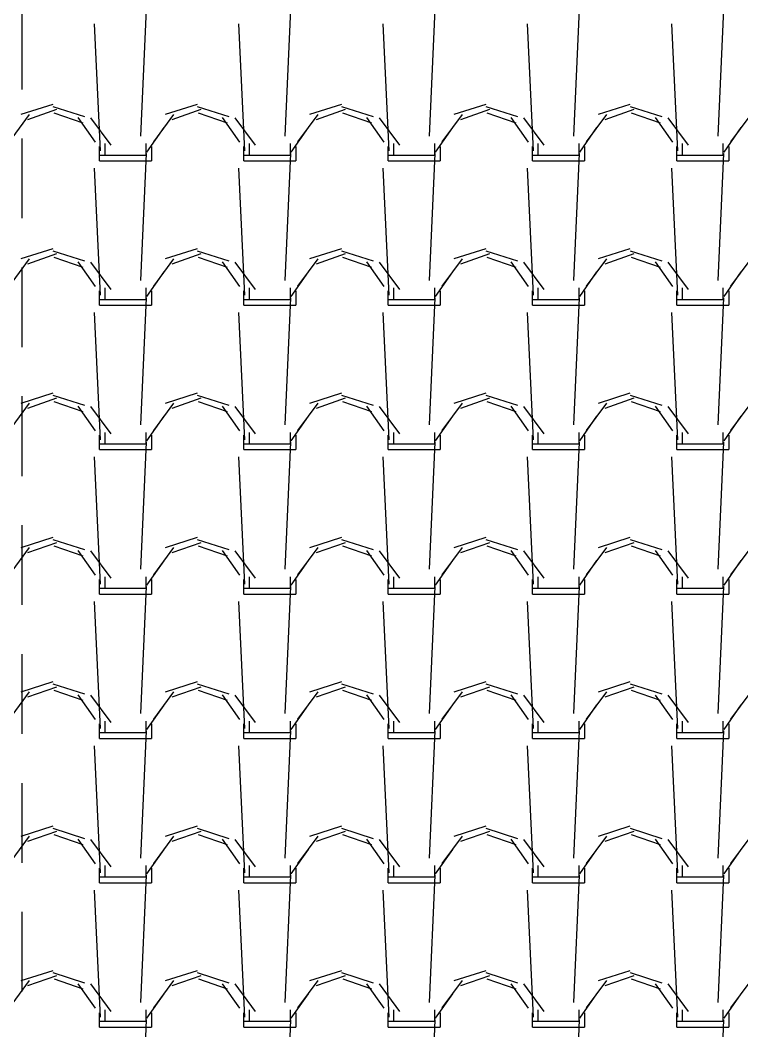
# Model space of a CAD drawing. Header units: millimetres. Extents: x 3923 to 4007, y 744 to 863.
# Drawn here: x 3930.098 to 3931.358, y 832.683 to 834.447 of the extents above; entities that cross this region are included whole.
import ezdxf

# ---------------------------------------------------------------- set-up
doc = ezdxf.new("R2010")
doc.units = ezdxf.units.MM
doc.linetypes.add('HIDDEN2', pattern=[0.1875, 0.125, -0.0625])
doc.layers.add('-HIDRO', color=8, linetype='Continuous')

msp = doc.modelspace()

# ---------------------------------------------------------------- linework, layer by layer
at = {"layer": '-HIDRO', "linetype": 'HIDDEN2'}
for p in [(3930.1011, 843.6907), (3930.1011, 838.0515)]:
    msp.add_line(p, (3930.1011, 832.1715), dxfattribs=at)
at = {"layer": '-HIDRO', "linetype": 'Continuous'}
for p, q in [((3930.3089, 834.2448), (3930.319, 834.4666)), ((3930.5609, 834.2448), (3930.571, 834.4666)), ((3930.8129, 834.2448), (3930.823, 834.4666)), ((3931.065, 834.2448), (3931.075, 834.4666)), ((3931.317, 834.2448), (3931.327, 834.4666)), ((3930.2382, 834.219), (3930.2282, 834.4408)), ((3930.4902, 834.219), (3930.4802, 834.4408)), ((3930.7423, 834.219), (3930.7322, 834.4408)), ((3930.9943, 834.219), (3930.9842, 834.4408)), ((3931.2463, 834.219), (3931.2362, 834.4408)), ((3930.155, 834.3001), (3930.0996, 834.2824)), ((3930.407, 834.3001), (3930.3516, 834.2824)), ((3930.659, 834.3001), (3930.6036, 834.2824)), ((3930.911, 834.3001), (3930.8556, 834.2824)), ((3931.163, 834.3001), (3931.1076, 834.2824)), ((3930.114, 834.2829), (3930.0787, 834.235)), ((3930.1616, 834.2912), (3930.1112, 834.2735)), ((3930.2111, 834.2785), (3930.1556, 834.2961)), ((3930.2082, 834.2676), (3930.1578, 834.2852)), ((3930.366, 834.2829), (3930.3307, 834.235)), ((3930.4135, 834.2912), (3930.3631, 834.2735)), ((3930.4631, 834.2785), (3930.4076, 834.2961)), ((3930.4602, 834.2676), (3930.4098, 834.2852)), ((3930.618, 834.2829), (3930.5827, 834.235)), ((3930.6655, 834.2912), (3930.6151, 834.2735)), ((3930.7151, 834.2785), (3930.6596, 834.2961)), ((3930.7122, 834.2676), (3930.6618, 834.2852)), ((3930.87, 834.2829), (3930.8347, 834.235)), ((3930.9175, 834.2912), (3930.8671, 834.2735)), ((3930.9671, 834.2785), (3930.9116, 834.2961)), ((3930.9642, 834.2676), (3930.9138, 834.2852)), ((3931.1219, 834.2829), (3931.0867, 834.235)), ((3931.1695, 834.2912), (3931.1191, 834.2735)), ((3931.2191, 834.2785), (3931.1636, 834.2961)), ((3931.2162, 834.2676), (3931.1658, 834.2852)), ((3931.3739, 834.2829), (3931.3387, 834.235)), ((3930.2297, 834.2345), (3930.1994, 834.2774)), ((3930.2569, 834.2291), (3930.2217, 834.277)), ((3930.4817, 834.2345), (3930.4514, 834.2773)), ((3930.5089, 834.2291), (3930.4737, 834.277)), ((3930.7337, 834.2345), (3930.7034, 834.2773)), ((3930.7609, 834.2291), (3930.7257, 834.277)), ((3930.9857, 834.2345), (3930.9554, 834.2773)), ((3931.0129, 834.2291), (3930.9777, 834.277)), ((3931.2377, 834.2345), (3931.2074, 834.2773)), ((3931.2649, 834.2291), (3931.2297, 834.277)), ((3930.3488, 834.2598), (3930.3186, 834.217)), ((3930.6008, 834.2598), (3930.5706, 834.217)), ((3930.8528, 834.2598), (3930.8226, 834.217)), ((3931.1048, 834.2598), (3931.0746, 834.217)), ((3931.3568, 834.2599), (3931.3266, 834.217)), ((3930.2367, 834.2016), (3930.2367, 834.2268)), ((3930.2468, 834.2117), (3930.2468, 834.2318)), ((3930.3174, 834.2318), (3930.3174, 834.2117)), ((3930.3274, 834.2268), (3930.3274, 834.2016)), ((3930.4887, 834.2016), (3930.4887, 834.2268)), ((3930.4988, 834.2117), (3930.4988, 834.2318)), ((3930.5694, 834.2318), (3930.5694, 834.2117)), ((3930.5794, 834.2268), (3930.5794, 834.2016)), ((3930.7407, 834.2016), (3930.7407, 834.2268)), ((3930.7508, 834.2117), (3930.7508, 834.2318)), ((3930.8214, 834.2318), (3930.8214, 834.2117)), ((3930.8314, 834.2268), (3930.8314, 834.2016)), ((3930.9927, 834.2016), (3930.9927, 834.2268)), ((3931.0028, 834.2117), (3931.0028, 834.2318)), ((3931.0734, 834.2318), (3931.0734, 834.2117)), ((3931.0834, 834.2268), (3931.0834, 834.2016)), ((3931.2447, 834.2016), (3931.2447, 834.2268)), ((3931.2548, 834.2117), (3931.2548, 834.2318)), ((3931.3254, 834.2318), (3931.3254, 834.2117)), ((3931.3354, 834.2268), (3931.3354, 834.2016)), ((3930.2367, 834.2117), (3930.2468, 834.2117)), ((3930.2468, 834.2117), (3930.3174, 834.2117)), ((3930.3089, 833.9928), (3930.319, 834.2146)), ((3930.4887, 834.2117), (3930.4988, 834.2117)), ((3930.4988, 834.2117), (3930.5694, 834.2117)), ((3930.5609, 833.9928), (3930.571, 834.2146)), ((3930.7407, 834.2117), (3930.7508, 834.2117)), ((3930.7508, 834.2117), (3930.8214, 834.2117)), ((3930.8129, 833.9928), (3930.823, 834.2146)), ((3930.9927, 834.2117), (3931.0028, 834.2117)), ((3931.0028, 834.2117), (3931.0734, 834.2117)), ((3931.065, 833.9928), (3931.075, 834.2146)), ((3931.2447, 834.2117), (3931.2548, 834.2117)), ((3931.2548, 834.2117), (3931.3254, 834.2117)), ((3931.317, 833.9928), (3931.327, 834.2146)), ((3930.2367, 834.2016), (3930.2468, 834.2016)), ((3930.2468, 834.2016), (3930.3274, 834.2016)), ((3930.4887, 834.2016), (3930.4988, 834.2016)), ((3930.4988, 834.2016), (3930.5794, 834.2016)), ((3930.7407, 834.2016), (3930.7508, 834.2016)), ((3930.7508, 834.2016), (3930.8314, 834.2016)), ((3930.9927, 834.2016), (3931.0028, 834.2016)), ((3931.0028, 834.2016), (3931.0834, 834.2016)), ((3931.2447, 834.2016), (3931.2548, 834.2016)), ((3931.2548, 834.2016), (3931.3354, 834.2016)), ((3930.2382, 833.967), (3930.2282, 834.1888)), ((3930.4902, 833.967), (3930.4802, 834.1888)), ((3930.7423, 833.967), (3930.7322, 834.1888)), ((3930.9943, 833.967), (3930.9842, 834.1888)), ((3931.2463, 833.967), (3931.2362, 834.1888)), ((3930.155, 834.0481), (3930.0996, 834.0304)), ((3930.1615, 834.0392), (3930.1111, 834.0215)), ((3930.2111, 834.0265), (3930.1556, 834.0441)), ((3930.2082, 834.0156), (3930.1578, 834.0332)), ((3930.407, 834.0481), (3930.3516, 834.0304)), ((3930.4135, 834.0392), (3930.3631, 834.0215)), ((3930.4631, 834.0265), (3930.4076, 834.0441)), ((3930.4602, 834.0156), (3930.4098, 834.0332)), ((3930.659, 834.0481), (3930.6036, 834.0304)), ((3930.6655, 834.0392), (3930.6151, 834.0215)), ((3930.7151, 834.0265), (3930.6596, 834.0441)), ((3930.7122, 834.0156), (3930.6618, 834.0332)), ((3930.911, 834.0481), (3930.8556, 834.0304)), ((3930.9175, 834.0392), (3930.8671, 834.0215)), ((3930.9671, 834.0265), (3930.9116, 834.0441)), ((3930.9642, 834.0156), (3930.9138, 834.0332)), ((3931.163, 834.0481), (3931.1076, 834.0304)), ((3931.1695, 834.0392), (3931.1191, 834.0215)), ((3931.2191, 834.0265), (3931.1636, 834.0441)), ((3931.2162, 834.0156), (3931.1658, 834.0332)), ((3930.114, 834.0309), (3930.0787, 833.983)), ((3930.2297, 833.9825), (3930.1994, 834.0254)), ((3930.2569, 833.9771), (3930.2217, 834.025)), ((3930.366, 834.0309), (3930.3307, 833.983)), ((3930.4817, 833.9825), (3930.4514, 834.0254)), ((3930.5089, 833.9771), (3930.4737, 834.025)), ((3930.618, 834.0309), (3930.5827, 833.983)), ((3930.7337, 833.9825), (3930.7034, 834.0253)), ((3930.7609, 833.9771), (3930.7257, 834.025)), ((3930.8699, 834.0309), (3930.8347, 833.983)), ((3930.9857, 833.9825), (3930.9554, 834.0253)), ((3931.0129, 833.9771), (3930.9777, 834.025)), ((3931.1219, 834.0309), (3931.0867, 833.983)), ((3931.2377, 833.9825), (3931.2074, 834.0253)), ((3931.2649, 833.9771), (3931.2297, 834.025)), ((3931.3739, 834.0309), (3931.3387, 833.983)), ((3930.3488, 834.0078), (3930.3186, 833.965)), ((3930.6008, 834.0078), (3930.5706, 833.965)), ((3930.8528, 834.0078), (3930.8226, 833.965)), ((3931.1048, 834.0079), (3931.0746, 833.965)), ((3931.3568, 834.0079), (3931.3266, 833.965)), ((3930.2468, 833.9597), (3930.2468, 833.9798)), ((3930.3174, 833.9798), (3930.3174, 833.9597)), ((3930.4988, 833.9597), (3930.4988, 833.9798)), ((3930.5694, 833.9798), (3930.5694, 833.9597)), ((3930.7508, 833.9597), (3930.7508, 833.9798)), ((3930.8214, 833.9798), (3930.8214, 833.9597)), ((3931.0028, 833.9597), (3931.0028, 833.9798)), ((3931.0734, 833.9798), (3931.0734, 833.9597)), ((3931.2548, 833.9597), (3931.2548, 833.9798)), ((3931.3254, 833.9798), (3931.3254, 833.9597)), ((3930.2367, 833.9496), (3930.2367, 833.9748)), ((3930.3089, 833.7408), (3930.319, 833.9626)), ((3930.3274, 833.9748), (3930.3274, 833.9496)), ((3930.4887, 833.9496), (3930.4887, 833.9748)), ((3930.5609, 833.7408), (3930.571, 833.9626)), ((3930.5794, 833.9748), (3930.5794, 833.9496)), ((3930.7407, 833.9496), (3930.7407, 833.9748)), ((3930.8129, 833.7408), (3930.823, 833.9626)), ((3930.8314, 833.9748), (3930.8314, 833.9496)), ((3930.9927, 833.9496), (3930.9927, 833.9748)), ((3931.065, 833.7408), (3931.075, 833.9626)), ((3931.0834, 833.9748), (3931.0834, 833.9496)), ((3931.2447, 833.9496), (3931.2447, 833.9748)), ((3931.317, 833.7408), (3931.327, 833.9626)), ((3931.3354, 833.9748), (3931.3354, 833.9496)), ((3930.2367, 833.9597), (3930.2468, 833.9597)), ((3930.2367, 833.9496), (3930.2468, 833.9496)), ((3930.2468, 833.9597), (3930.3174, 833.9597)), ((3930.2468, 833.9496), (3930.3274, 833.9496)), ((3930.4887, 833.9597), (3930.4988, 833.9597)), ((3930.4887, 833.9496), (3930.4988, 833.9496)), ((3930.4988, 833.9597), (3930.5694, 833.9597)), ((3930.4988, 833.9496), (3930.5794, 833.9496)), ((3930.7407, 833.9597), (3930.7508, 833.9597)), ((3930.7407, 833.9496), (3930.7508, 833.9496)), ((3930.7508, 833.9597), (3930.8214, 833.9597)), ((3930.7508, 833.9496), (3930.8314, 833.9496)), ((3930.9927, 833.9597), (3931.0028, 833.9597)), ((3930.9927, 833.9496), (3931.0028, 833.9496)), ((3931.0028, 833.9597), (3931.0734, 833.9597)), ((3931.0028, 833.9496), (3931.0834, 833.9496)), ((3931.2447, 833.9597), (3931.2548, 833.9597)), ((3931.2447, 833.9496), (3931.2548, 833.9496)), ((3931.2548, 833.9597), (3931.3254, 833.9597)), ((3931.2548, 833.9496), (3931.3354, 833.9496)), ((3930.2382, 833.715), (3930.2282, 833.9368)), ((3930.4902, 833.715), (3930.4802, 833.9368)), ((3930.7423, 833.715), (3930.7322, 833.9368)), ((3930.9943, 833.715), (3930.9842, 833.9368)), ((3931.2463, 833.715), (3931.2362, 833.9368)), ((3930.155, 833.7961), (3930.0996, 833.7784)), ((3930.1615, 833.7872), (3930.1111, 833.7695)), ((3930.2111, 833.7745), (3930.1556, 833.7921)), ((3930.407, 833.7961), (3930.3516, 833.7784)), ((3930.4135, 833.7872), (3930.3631, 833.7695)), ((3930.4631, 833.7745), (3930.4076, 833.7921)), ((3930.659, 833.7961), (3930.6036, 833.7784)), ((3930.6655, 833.7872), (3930.6151, 833.7695)), ((3930.7151, 833.7745), (3930.6596, 833.7921)), ((3930.911, 833.7961), (3930.8556, 833.7784)), ((3930.9175, 833.7872), (3930.8671, 833.7695)), ((3930.9671, 833.7745), (3930.9116, 833.7921)), ((3931.163, 833.7961), (3931.1076, 833.7784)), ((3931.1695, 833.7872), (3931.1191, 833.7695)), ((3931.2191, 833.7745), (3931.1636, 833.7921)), ((3930.114, 833.7789), (3930.0787, 833.731)), ((3930.2082, 833.7636), (3930.1578, 833.7812)), ((3930.2297, 833.7305), (3930.1994, 833.7734)), ((3930.2569, 833.7251), (3930.2217, 833.773)), ((3930.366, 833.7789), (3930.3307, 833.731)), ((3930.4602, 833.7636), (3930.4098, 833.7812)), ((3930.4817, 833.7305), (3930.4514, 833.7734)), ((3930.5089, 833.7251), (3930.4737, 833.773)), ((3930.6179, 833.7789), (3930.5827, 833.731)), ((3930.7122, 833.7636), (3930.6618, 833.7812)), ((3930.7337, 833.7305), (3930.7034, 833.7734)), ((3930.7609, 833.7251), (3930.7257, 833.773)), ((3930.8699, 833.7789), (3930.8347, 833.731)), ((3930.9642, 833.7636), (3930.9138, 833.7812)), ((3930.9857, 833.7305), (3930.9554, 833.7733)), ((3931.0129, 833.7251), (3930.9777, 833.773)), ((3931.1219, 833.7789), (3931.0867, 833.731)), ((3931.2162, 833.7636), (3931.1658, 833.7812)), ((3931.2377, 833.7305), (3931.2074, 833.7733)), ((3931.2649, 833.7251), (3931.2297, 833.773)), ((3931.3739, 833.7789), (3931.3387, 833.731)), ((3930.3488, 833.7558), (3930.3186, 833.713)), ((3930.6008, 833.7558), (3930.5706, 833.713)), ((3930.8528, 833.7559), (3930.8226, 833.713)), ((3931.1048, 833.7559), (3931.0746, 833.713)), ((3931.3568, 833.7559), (3931.3266, 833.713)), ((3930.2367, 833.6976), (3930.2367, 833.7228)), ((3930.2468, 833.7077), (3930.2468, 833.7278)), ((3930.3174, 833.7278), (3930.3174, 833.7077)), ((3930.3274, 833.7228), (3930.3274, 833.6976)), ((3930.4887, 833.6976), (3930.4887, 833.7228)), ((3930.4988, 833.7077), (3930.4988, 833.7278)), ((3930.5694, 833.7278), (3930.5694, 833.7077)), ((3930.5794, 833.7228), (3930.5794, 833.6976)), ((3930.7407, 833.6976), (3930.7407, 833.7228)), ((3930.7508, 833.7077), (3930.7508, 833.7278)), ((3930.8214, 833.7278), (3930.8214, 833.7077)), ((3930.8314, 833.7228), (3930.8314, 833.6976)), ((3930.9927, 833.6976), (3930.9927, 833.7228)), ((3931.0028, 833.7077), (3931.0028, 833.7278)), ((3931.0734, 833.7278), (3931.0734, 833.7077)), ((3931.0834, 833.7228), (3931.0834, 833.6976)), ((3931.2447, 833.6976), (3931.2447, 833.7228)), ((3931.2548, 833.7077), (3931.2548, 833.7278)), ((3931.3254, 833.7278), (3931.3254, 833.7077)), ((3931.3354, 833.7228), (3931.3354, 833.6976)), ((3930.2367, 833.7077), (3930.2468, 833.7077)), ((3930.2367, 833.6976), (3930.2468, 833.6976)), ((3930.2468, 833.7077), (3930.3174, 833.7077)), ((3930.2468, 833.6976), (3930.3274, 833.6976)), ((3930.3089, 833.4888), (3930.319, 833.7106)), ((3930.4887, 833.7077), (3930.4988, 833.7077)), ((3930.4887, 833.6976), (3930.4988, 833.6976)), ((3930.4988, 833.7077), (3930.5694, 833.7077)), ((3930.4988, 833.6976), (3930.5794, 833.6976)), ((3930.5609, 833.4888), (3930.571, 833.7106)), ((3930.7407, 833.7077), (3930.7508, 833.7077)), ((3930.7407, 833.6976), (3930.7508, 833.6976)), ((3930.7508, 833.7077), (3930.8214, 833.7077)), ((3930.7508, 833.6976), (3930.8314, 833.6976)), ((3930.8129, 833.4888), (3930.823, 833.7106)), ((3930.9927, 833.7077), (3931.0028, 833.7077)), ((3930.9927, 833.6976), (3931.0028, 833.6976)), ((3931.0028, 833.7077), (3931.0734, 833.7077)), ((3931.0028, 833.6976), (3931.0834, 833.6976)), ((3931.065, 833.4888), (3931.075, 833.7106)), ((3931.2447, 833.7077), (3931.2548, 833.7077)), ((3931.2447, 833.6976), (3931.2548, 833.6976)), ((3931.2548, 833.7077), (3931.3254, 833.7077)), ((3931.2548, 833.6976), (3931.3354, 833.6976)), ((3931.317, 833.4888), (3931.327, 833.7106)), ((3930.2382, 833.463), (3930.2282, 833.6848)), ((3930.4902, 833.463), (3930.4802, 833.6848)), ((3930.7423, 833.463), (3930.7322, 833.6848)), ((3930.9943, 833.463), (3930.9842, 833.6848)), ((3931.2463, 833.463), (3931.2362, 833.6848)), ((3930.155, 833.5441), (3930.0996, 833.5264)), ((3930.2111, 833.5225), (3930.1556, 833.5401)), ((3930.407, 833.5441), (3930.3516, 833.5264)), ((3930.4631, 833.5225), (3930.4076, 833.5401)), ((3930.659, 833.5441), (3930.6036, 833.5264)), ((3930.7151, 833.5225), (3930.6596, 833.5401)), ((3930.911, 833.5441), (3930.8556, 833.5264)), ((3930.9671, 833.5225), (3930.9116, 833.5401)), ((3931.163, 833.5441), (3931.1076, 833.5264)), ((3931.2191, 833.5225), (3931.1636, 833.5401)), ((3930.114, 833.5269), (3930.0787, 833.479)), ((3930.1615, 833.5352), (3930.1111, 833.5175)), ((3930.2082, 833.5116), (3930.1578, 833.5292)), ((3930.2297, 833.4785), (3930.1994, 833.5214)), ((3930.2569, 833.4731), (3930.2217, 833.521)), ((3930.3659, 833.5269), (3930.3307, 833.479)), ((3930.4135, 833.5352), (3930.3631, 833.5175)), ((3930.4602, 833.5116), (3930.4098, 833.5292)), ((3930.4817, 833.4785), (3930.4514, 833.5214)), ((3930.5089, 833.4731), (3930.4737, 833.521)), ((3930.6179, 833.5269), (3930.5827, 833.479)), ((3930.6655, 833.5352), (3930.6151, 833.5175)), ((3930.7122, 833.5116), (3930.6618, 833.5292)), ((3930.7337, 833.4785), (3930.7034, 833.5214)), ((3930.7609, 833.4731), (3930.7257, 833.521)), ((3930.8699, 833.5269), (3930.8347, 833.479)), ((3930.9175, 833.5352), (3930.8671, 833.5175)), ((3930.9642, 833.5116), (3930.9138, 833.5292)), ((3930.9857, 833.4785), (3930.9554, 833.5214)), ((3931.0129, 833.4731), (3930.9777, 833.521)), ((3931.1219, 833.5269), (3931.0867, 833.479)), ((3931.1695, 833.5352), (3931.1191, 833.5175)), ((3931.2162, 833.5116), (3931.1658, 833.5292)), ((3931.2377, 833.4785), (3931.2074, 833.5213)), ((3931.2649, 833.4731), (3931.2297, 833.521)), ((3931.3739, 833.5269), (3931.3387, 833.479)), ((3930.3488, 833.5038), (3930.3186, 833.461)), ((3930.6008, 833.5039), (3930.5706, 833.461)), ((3930.8528, 833.5039), (3930.8226, 833.461)), ((3931.1048, 833.5039), (3931.0746, 833.461)), ((3931.3568, 833.5039), (3931.3266, 833.461)), ((3930.2367, 833.4456), (3930.2367, 833.4708)), ((3930.2468, 833.4557), (3930.2468, 833.4758)), ((3930.3174, 833.4758), (3930.3174, 833.4557)), ((3930.3274, 833.4708), (3930.3274, 833.4456)), ((3930.4887, 833.4456), (3930.4887, 833.4708)), ((3930.4988, 833.4557), (3930.4988, 833.4758)), ((3930.5694, 833.4758), (3930.5694, 833.4557)), ((3930.5794, 833.4708), (3930.5794, 833.4456)), ((3930.7407, 833.4456), (3930.7407, 833.4708)), ((3930.7508, 833.4557), (3930.7508, 833.4758)), ((3930.8214, 833.4758), (3930.8214, 833.4557)), ((3930.8314, 833.4708), (3930.8314, 833.4456)), ((3930.9927, 833.4456), (3930.9927, 833.4708)), ((3931.0028, 833.4557), (3931.0028, 833.4758)), ((3931.0734, 833.4758), (3931.0734, 833.4557)), ((3931.0834, 833.4708), (3931.0834, 833.4456)), ((3931.2447, 833.4456), (3931.2447, 833.4708)), ((3931.2548, 833.4557), (3931.2548, 833.4758)), ((3931.3254, 833.4758), (3931.3254, 833.4557)), ((3931.3354, 833.4708), (3931.3354, 833.4456)), ((3930.2367, 833.4557), (3930.2468, 833.4557)), ((3930.2468, 833.4557), (3930.3174, 833.4557)), ((3930.3089, 833.2368), (3930.319, 833.4586)), ((3930.4887, 833.4557), (3930.4988, 833.4557)), ((3930.4988, 833.4557), (3930.5694, 833.4557)), ((3930.5609, 833.2368), (3930.571, 833.4586)), ((3930.7407, 833.4557), (3930.7508, 833.4557)), ((3930.7508, 833.4557), (3930.8214, 833.4557)), ((3930.8129, 833.2368), (3930.823, 833.4586)), ((3930.9927, 833.4557), (3931.0028, 833.4557)), ((3931.0028, 833.4557), (3931.0734, 833.4557)), ((3931.065, 833.2368), (3931.075, 833.4586)), ((3931.2447, 833.4557), (3931.2548, 833.4557)), ((3931.2548, 833.4557), (3931.3254, 833.4557)), ((3931.317, 833.2368), (3931.327, 833.4586)), ((3930.2382, 833.211), (3930.2282, 833.4328)), ((3930.2367, 833.4456), (3930.2468, 833.4456)), ((3930.2468, 833.4456), (3930.3274, 833.4456)), ((3930.4902, 833.211), (3930.4802, 833.4328)), ((3930.4887, 833.4456), (3930.4988, 833.4456)), ((3930.4988, 833.4456), (3930.5794, 833.4456)), ((3930.7423, 833.211), (3930.7322, 833.4328)), ((3930.7407, 833.4456), (3930.7508, 833.4456)), ((3930.7508, 833.4456), (3930.8314, 833.4456)), ((3930.9943, 833.211), (3930.9842, 833.4328)), ((3930.9927, 833.4456), (3931.0028, 833.4456)), ((3931.0028, 833.4456), (3931.0834, 833.4456)), ((3931.2463, 833.211), (3931.2362, 833.4328)), ((3931.2447, 833.4456), (3931.2548, 833.4456)), ((3931.2548, 833.4456), (3931.3354, 833.4456)), ((3930.155, 833.2921), (3930.0996, 833.2744)), ((3930.407, 833.2921), (3930.3516, 833.2744)), ((3930.659, 833.2921), (3930.6036, 833.2744)), ((3930.911, 833.2921), (3930.8556, 833.2744)), ((3931.163, 833.2921), (3931.1076, 833.2744)), ((3930.1139, 833.2749), (3930.0787, 833.227)), ((3930.1615, 833.2832), (3930.1111, 833.2655)), ((3930.2111, 833.2705), (3930.1556, 833.2881)), ((3930.2082, 833.2596), (3930.1578, 833.2772)), ((3930.3659, 833.2749), (3930.3307, 833.227)), ((3930.4135, 833.2832), (3930.3631, 833.2655)), ((3930.4631, 833.2705), (3930.4076, 833.2881)), ((3930.4602, 833.2596), (3930.4098, 833.2772)), ((3930.6179, 833.2749), (3930.5827, 833.227)), ((3930.6655, 833.2832), (3930.6151, 833.2655)), ((3930.7151, 833.2705), (3930.6596, 833.2881)), ((3930.7122, 833.2596), (3930.6618, 833.2772)), ((3930.8699, 833.2749), (3930.8347, 833.227)), ((3930.9175, 833.2832), (3930.8671, 833.2655)), ((3930.9671, 833.2705), (3930.9116, 833.2881)), ((3930.9642, 833.2596), (3930.9138, 833.2772)), ((3931.1219, 833.2749), (3931.0867, 833.227)), ((3931.1695, 833.2832), (3931.1191, 833.2655)), ((3931.2191, 833.2705), (3931.1636, 833.2881)), ((3931.2162, 833.2596), (3931.1658, 833.2772)), ((3931.3739, 833.2749), (3931.3387, 833.227)), ((3930.2297, 833.2265), (3930.1994, 833.2694)), ((3930.2569, 833.2211), (3930.2217, 833.269)), ((3930.4817, 833.2265), (3930.4514, 833.2694)), ((3930.5089, 833.2211), (3930.4737, 833.269)), ((3930.7337, 833.2265), (3930.7034, 833.2694)), ((3930.7609, 833.2211), (3930.7257, 833.269)), ((3930.9857, 833.2265), (3930.9554, 833.2694)), ((3931.0129, 833.2211), (3930.9777, 833.269)), ((3931.2377, 833.2265), (3931.2074, 833.2693)), ((3931.2649, 833.2211), (3931.2297, 833.269)), ((3930.3488, 833.2518), (3930.3186, 833.209)), ((3930.6008, 833.2519), (3930.5706, 833.209)), ((3930.8528, 833.2519), (3930.8226, 833.209)), ((3931.1048, 833.2519), (3931.0746, 833.209)), ((3931.3568, 833.2519), (3931.3266, 833.209)), ((3930.2468, 833.2037), (3930.2468, 833.2238)), ((3930.3174, 833.2238), (3930.3174, 833.2037)), ((3930.4988, 833.2037), (3930.4988, 833.2238)), ((3930.5694, 833.2238), (3930.5694, 833.2037)), ((3930.7508, 833.2037), (3930.7508, 833.2238)), ((3930.8214, 833.2238), (3930.8214, 833.2037)), ((3931.0028, 833.2037), (3931.0028, 833.2238)), ((3931.0734, 833.2238), (3931.0734, 833.2037)), ((3931.2548, 833.2037), (3931.2548, 833.2238)), ((3931.3254, 833.2238), (3931.3254, 833.2037)), ((3930.2367, 833.1936), (3930.2367, 833.2188)), ((3930.2367, 833.2037), (3930.2468, 833.2037)), ((3930.2468, 833.2037), (3930.3174, 833.2037)), ((3930.3089, 832.9848), (3930.319, 833.2066)), ((3930.3274, 833.2188), (3930.3274, 833.1936)), ((3930.4887, 833.1936), (3930.4887, 833.2188)), ((3930.4887, 833.2037), (3930.4988, 833.2037)), ((3930.4988, 833.2037), (3930.5694, 833.2037)), ((3930.5609, 832.9848), (3930.571, 833.2066)), ((3930.5794, 833.2188), (3930.5794, 833.1936)), ((3930.7407, 833.1936), (3930.7407, 833.2188)), ((3930.7407, 833.2037), (3930.7508, 833.2037)), ((3930.7508, 833.2037), (3930.8214, 833.2037)), ((3930.8129, 832.9848), (3930.823, 833.2066)), ((3930.8314, 833.2188), (3930.8314, 833.1936)), ((3930.9927, 833.1936), (3930.9927, 833.2188)), ((3930.9927, 833.2037), (3931.0028, 833.2037)), ((3931.0028, 833.2037), (3931.0734, 833.2037)), ((3931.065, 832.9848), (3931.075, 833.2066)), ((3931.0834, 833.2188), (3931.0834, 833.1936)), ((3931.2447, 833.1936), (3931.2447, 833.2188)), ((3931.2447, 833.2037), (3931.2548, 833.2037)), ((3931.2548, 833.2037), (3931.3254, 833.2037)), ((3931.317, 832.9848), (3931.327, 833.2066)), ((3931.3354, 833.2188), (3931.3354, 833.1936)), ((3930.2367, 833.1936), (3930.2468, 833.1936)), ((3930.2468, 833.1936), (3930.3274, 833.1936)), ((3930.4887, 833.1936), (3930.4988, 833.1936)), ((3930.4988, 833.1936), (3930.5794, 833.1936)), ((3930.7407, 833.1936), (3930.7508, 833.1936)), ((3930.7508, 833.1936), (3930.8314, 833.1936)), ((3930.9927, 833.1936), (3931.0028, 833.1936)), ((3931.0028, 833.1936), (3931.0834, 833.1936)), ((3931.2447, 833.1936), (3931.2548, 833.1936)), ((3931.2548, 833.1936), (3931.3354, 833.1936)), ((3930.2382, 832.959), (3930.2282, 833.1808)), ((3930.4902, 832.959), (3930.4802, 833.1808)), ((3930.7423, 832.959), (3930.7322, 833.1808)), ((3930.9943, 832.959), (3930.9842, 833.1808)), ((3931.2463, 832.959), (3931.2362, 833.1808)), ((3930.155, 833.0401), (3930.0996, 833.0224)), ((3930.1615, 833.0312), (3930.1111, 833.0135)), ((3930.2111, 833.0185), (3930.1556, 833.0361)), ((3930.407, 833.0401), (3930.3516, 833.0224)), ((3930.4135, 833.0312), (3930.3631, 833.0135)), ((3930.4631, 833.0185), (3930.4076, 833.0361)), ((3930.659, 833.0401), (3930.6036, 833.0224)), ((3930.6655, 833.0312), (3930.6151, 833.0135)), ((3930.7151, 833.0185), (3930.6596, 833.0361)), ((3930.911, 833.0401), (3930.8556, 833.0224)), ((3930.9175, 833.0312), (3930.8671, 833.0135)), ((3930.9671, 833.0185), (3930.9116, 833.0361)), ((3931.163, 833.0401), (3931.1076, 833.0224)), ((3931.1695, 833.0312), (3931.1191, 833.0135)), ((3931.2191, 833.0185), (3931.1636, 833.0361)), ((3930.1139, 833.0229), (3930.0787, 832.975)), ((3930.2082, 833.0076), (3930.1578, 833.0252)), ((3930.2296, 832.9745), (3930.1994, 833.0174)), ((3930.257, 832.9691), (3930.2217, 833.017)), ((3930.3659, 833.0229), (3930.3307, 832.975)), ((3930.4602, 833.0076), (3930.4098, 833.0252)), ((3930.4817, 832.9745), (3930.4514, 833.0174)), ((3930.5089, 832.9691), (3930.4737, 833.017)), ((3930.6179, 833.0229), (3930.5827, 832.975)), ((3930.7122, 833.0076), (3930.6618, 833.0252)), ((3930.7337, 832.9745), (3930.7034, 833.0174)), ((3930.7609, 832.9691), (3930.7257, 833.017)), ((3930.8699, 833.0229), (3930.8347, 832.975)), ((3930.9642, 833.0076), (3930.9138, 833.0252)), ((3930.9857, 832.9745), (3930.9554, 833.0174)), ((3931.0129, 832.9691), (3930.9777, 833.017)), ((3931.1219, 833.0229), (3931.0867, 832.975)), ((3931.2162, 833.0076), (3931.1658, 833.0252)), ((3931.2377, 832.9745), (3931.2074, 833.0174)), ((3931.2649, 832.9691), (3931.2297, 833.017)), ((3931.3739, 833.0229), (3931.3387, 832.975)), ((3930.3488, 832.9999), (3930.3186, 832.957)), ((3930.6008, 832.9999), (3930.5706, 832.957)), ((3930.8528, 832.9999), (3930.8226, 832.957)), ((3931.1048, 832.9999), (3931.0746, 832.957)), ((3931.3568, 832.9999), (3931.3266, 832.957)), ((3930.2367, 832.9416), (3930.2367, 832.9668)), ((3930.2468, 832.9517), (3930.2468, 832.9718)), ((3930.3174, 832.9718), (3930.3174, 832.9517)), ((3930.3274, 832.9668), (3930.3274, 832.9416)), ((3930.4887, 832.9416), (3930.4887, 832.9668)), ((3930.4988, 832.9517), (3930.4988, 832.9718)), ((3930.5694, 832.9718), (3930.5694, 832.9517)), ((3930.5794, 832.9668), (3930.5794, 832.9416)), ((3930.7407, 832.9416), (3930.7407, 832.9668)), ((3930.7508, 832.9517), (3930.7508, 832.9718)), ((3930.8214, 832.9718), (3930.8214, 832.9517)), ((3930.8314, 832.9668), (3930.8314, 832.9416)), ((3930.9927, 832.9416), (3930.9927, 832.9668)), ((3931.0028, 832.9517), (3931.0028, 832.9718)), ((3931.0734, 832.9718), (3931.0734, 832.9517)), ((3931.0834, 832.9668), (3931.0834, 832.9416)), ((3931.2447, 832.9416), (3931.2447, 832.9668)), ((3931.2548, 832.9517), (3931.2548, 832.9718)), ((3931.3254, 832.9718), (3931.3254, 832.9517)), ((3931.3354, 832.9668), (3931.3354, 832.9416)), ((3930.2367, 832.9517), (3930.2468, 832.9517)), ((3930.2367, 832.9416), (3930.2468, 832.9416)), ((3930.2468, 832.9517), (3930.3174, 832.9517)), ((3930.2468, 832.9416), (3930.3274, 832.9416)), ((3930.3089, 832.7328), (3930.319, 832.9546)), ((3930.4887, 832.9517), (3930.4988, 832.9517)), ((3930.4887, 832.9416), (3930.4988, 832.9416)), ((3930.4988, 832.9517), (3930.5694, 832.9517)), ((3930.4988, 832.9416), (3930.5794, 832.9416)), ((3930.5609, 832.7328), (3930.571, 832.9546)), ((3930.7407, 832.9517), (3930.7508, 832.9517)), ((3930.7407, 832.9416), (3930.7508, 832.9416)), ((3930.7508, 832.9517), (3930.8214, 832.9517)), ((3930.7508, 832.9416), (3930.8314, 832.9416)), ((3930.8129, 832.7328), (3930.823, 832.9546)), ((3930.9927, 832.9517), (3931.0028, 832.9517)), ((3930.9927, 832.9416), (3931.0028, 832.9416)), ((3931.0028, 832.9517), (3931.0734, 832.9517)), ((3931.0028, 832.9416), (3931.0834, 832.9416)), ((3931.065, 832.7328), (3931.075, 832.9546)), ((3931.2447, 832.9517), (3931.2548, 832.9517)), ((3931.2447, 832.9416), (3931.2548, 832.9416)), ((3931.2548, 832.9517), (3931.3254, 832.9517)), ((3931.2548, 832.9416), (3931.3354, 832.9416)), ((3931.317, 832.7328), (3931.327, 832.9546)), ((3930.2382, 832.707), (3930.2282, 832.9288)), ((3930.4902, 832.707), (3930.4802, 832.9288)), ((3930.7423, 832.707), (3930.7322, 832.9288)), ((3930.9943, 832.707), (3930.9842, 832.9288)), ((3931.2463, 832.707), (3931.2362, 832.9288)), ((3930.155, 832.7881), (3930.0996, 832.7704)), ((3930.2111, 832.7665), (3930.1556, 832.7841)), ((3930.407, 832.7881), (3930.3516, 832.7704)), ((3930.4631, 832.7665), (3930.4076, 832.7841)), ((3930.659, 832.7881), (3930.6036, 832.7704)), ((3930.7151, 832.7665), (3930.6596, 832.7841)), ((3930.911, 832.7881), (3930.8556, 832.7704)), ((3930.9671, 832.7665), (3930.9116, 832.7841)), ((3931.163, 832.7881), (3931.1076, 832.7704)), ((3931.2191, 832.7665), (3931.1636, 832.7841)), ((3930.1139, 832.7709), (3930.0787, 832.723)), ((3930.1615, 832.7792), (3930.1111, 832.7615)), ((3930.2083, 832.7556), (3930.1579, 832.7732)), ((3930.2296, 832.7225), (3930.1994, 832.7654)), ((3930.257, 832.7171), (3930.2217, 832.765)), ((3930.3659, 832.7709), (3930.3307, 832.723)), ((3930.4135, 832.7792), (3930.3631, 832.7615)), ((3930.4603, 832.7556), (3930.4099, 832.7732)), ((3930.4817, 832.7225), (3930.4514, 832.7654)), ((3930.5089, 832.7171), (3930.4737, 832.765)), ((3930.6179, 832.7709), (3930.5827, 832.723)), ((3930.6655, 832.7792), (3930.6151, 832.7615)), ((3930.7123, 832.7556), (3930.6619, 832.7732)), ((3930.7337, 832.7225), (3930.7034, 832.7654)), ((3930.7609, 832.7171), (3930.7257, 832.765)), ((3930.8699, 832.7709), (3930.8347, 832.723)), ((3930.9175, 832.7792), (3930.8671, 832.7615)), ((3930.9642, 832.7556), (3930.9138, 832.7732)), ((3930.9857, 832.7225), (3930.9554, 832.7654)), ((3931.0129, 832.7171), (3930.9777, 832.765)), ((3931.1219, 832.7709), (3931.0867, 832.723)), ((3931.1695, 832.7792), (3931.1191, 832.7615)), ((3931.2162, 832.7556), (3931.1658, 832.7732)), ((3931.2377, 832.7225), (3931.2074, 832.7654)), ((3931.2649, 832.7171), (3931.2297, 832.765)), ((3931.3739, 832.7709), (3931.3387, 832.723)), ((3930.3488, 832.7479), (3930.3186, 832.705)), ((3930.6008, 832.7479), (3930.5706, 832.705)), ((3930.8528, 832.7479), (3930.8226, 832.705)), ((3931.1048, 832.7479), (3931.0746, 832.705)), ((3931.3568, 832.7479), (3931.3266, 832.705)), ((3930.2367, 832.6896), (3930.2367, 832.7148)), ((3930.2468, 832.6997), (3930.2468, 832.7198)), ((3930.3174, 832.7198), (3930.3174, 832.6997)), ((3930.3274, 832.7148), (3930.3274, 832.6896)), ((3930.4887, 832.6896), (3930.4887, 832.7148)), ((3930.4988, 832.6997), (3930.4988, 832.7198)), ((3930.5694, 832.7198), (3930.5694, 832.6997)), ((3930.5794, 832.7148), (3930.5794, 832.6896)), ((3930.7407, 832.6896), (3930.7407, 832.7148)), ((3930.7508, 832.6997), (3930.7508, 832.7198)), ((3930.8214, 832.7198), (3930.8214, 832.6997)), ((3930.8314, 832.7148), (3930.8314, 832.6896)), ((3930.9927, 832.6896), (3930.9927, 832.7148)), ((3931.0028, 832.6997), (3931.0028, 832.7198)), ((3931.0734, 832.7198), (3931.0734, 832.6997)), ((3931.0834, 832.7148), (3931.0834, 832.6896)), ((3931.2447, 832.6896), (3931.2447, 832.7148)), ((3931.2548, 832.6997), (3931.2548, 832.7198)), ((3931.3254, 832.7198), (3931.3254, 832.6997)), ((3931.3354, 832.7148), (3931.3354, 832.6896)), ((3930.2367, 832.6997), (3930.2468, 832.6997)), ((3930.2468, 832.6997), (3930.3174, 832.6997)), ((3930.3089, 832.4808), (3930.319, 832.7026)), ((3930.4887, 832.6997), (3930.4988, 832.6997)), ((3930.4988, 832.6997), (3930.5694, 832.6997)), ((3930.5609, 832.4808), (3930.571, 832.7026)), ((3930.7407, 832.6997), (3930.7508, 832.6997)), ((3930.7508, 832.6997), (3930.8214, 832.6997)), ((3930.8129, 832.4808), (3930.823, 832.7026)), ((3930.9927, 832.6997), (3931.0028, 832.6997)), ((3931.0028, 832.6997), (3931.0734, 832.6997)), ((3931.065, 832.4808), (3931.075, 832.7026)), ((3931.2447, 832.6997), (3931.2548, 832.6997)), ((3931.2548, 832.6997), (3931.3254, 832.6997)), ((3931.317, 832.4808), (3931.327, 832.7026)), ((3930.2367, 832.6896), (3930.2468, 832.6896)), ((3930.2468, 832.6896), (3930.3274, 832.6896)), ((3930.4887, 832.6896), (3930.4988, 832.6896)), ((3930.4988, 832.6896), (3930.5794, 832.6896)), ((3930.7407, 832.6896), (3930.7508, 832.6896)), ((3930.7508, 832.6896), (3930.8314, 832.6896)), ((3930.9927, 832.6896), (3931.0028, 832.6896)), ((3931.0028, 832.6896), (3931.0834, 832.6896)), ((3931.2447, 832.6896), (3931.2548, 832.6896)), ((3931.2548, 832.6896), (3931.3354, 832.6896))]:
    msp.add_line(p, q, dxfattribs=at)

doc.saveas('drawing.dxf')
